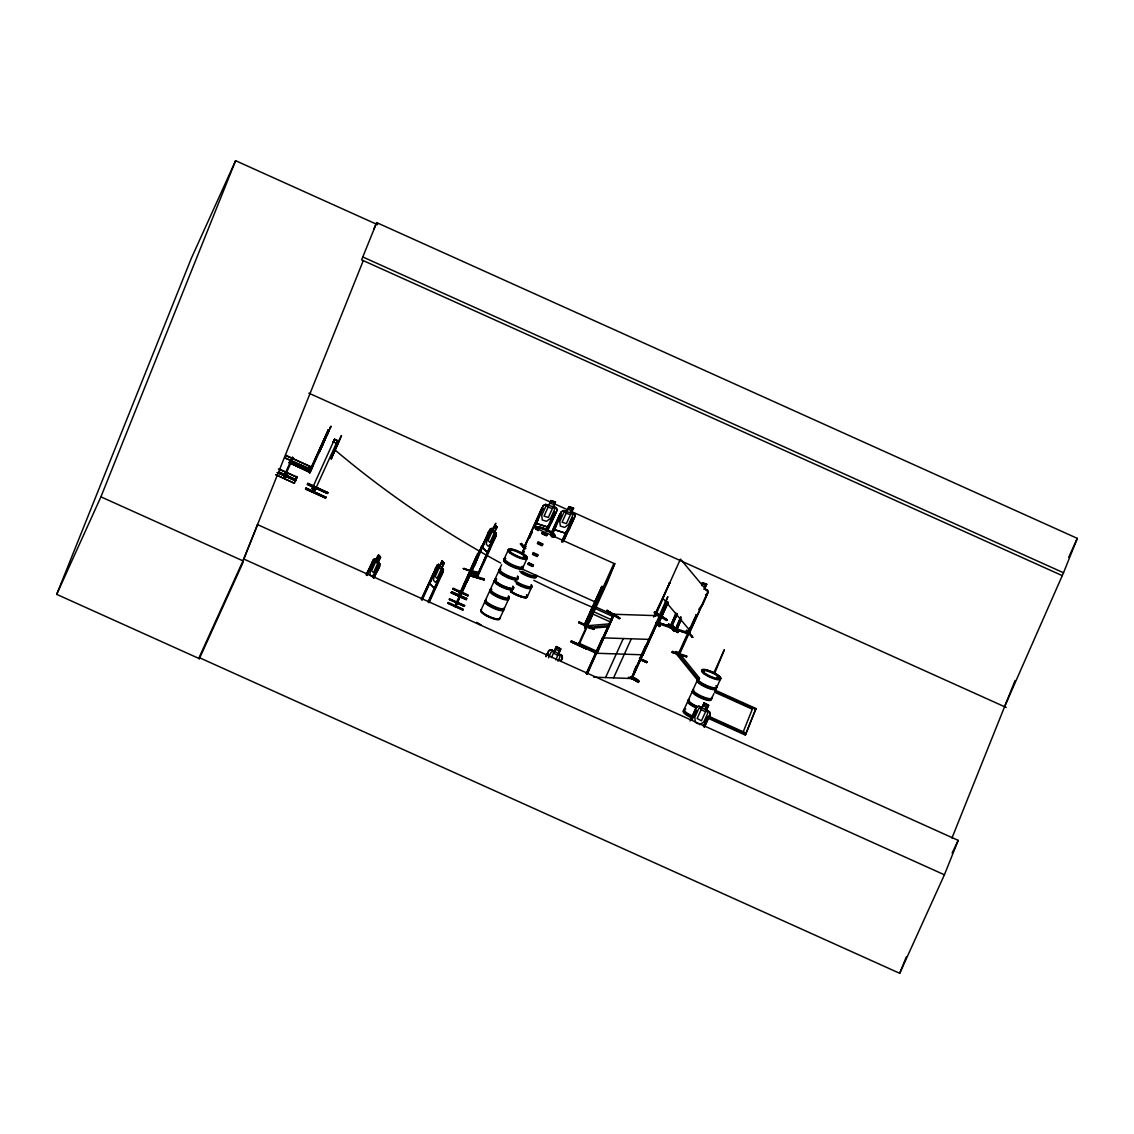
<?xml version="1.0" encoding="UTF-8"?>
<svg xmlns="http://www.w3.org/2000/svg" width="1134" height="1134" viewBox="0 0 1134 1134"><rect width="100%" height="100%" fill="white"/><g stroke="black" fill="none" stroke-linecap="round" stroke-linejoin="round"><path stroke-width="1.5" d="M587.129 625.089C582.323 623.289 587.922 623.898 585.002 627.952L585.839 628.321L586.604 624.31M290.106 463.14L290.715 462.417L290.417 463.395M291.622 460.064L292.104 459.355M291.679 459.809L291.835 459.341M308.845 471.021L308.831 470.865M309.908 467.662L309.951 467.506M668.777 623.998L674.617 631.213L670.208 626.081M674.021 630.873L668.351 624.706L668.72 623.898M686.651 630.773L692.676 637.322L686.779 630.008L686.41 630.816L692.676 637.322L686.41 630.816M496.196 535.659L496.168 533.221L496.196 535.659L477.187 577.631L476.578 576.979M374.433 577.078L379.55 565.809L379.578 563.555M374.007 578.127C374.248 573.365 383.533 565.937 378.302 561.982L378.6 564.775L372.973 577.404M443.139 569.339L443.025 571.593L434.492 588.589L437.285 584.464M429.091 602.636L443.266 571.649L443.394 569.254L441.863 567.765M470.964 569.608L471.716 570.289M537.587 518.436C538.948 520.478 531.081 534.95 543.328 505.608L545.567 504.361L548.728 505.353M554.809 529.805L555.49 524.518L561.387 511.717L563.641 510.47L566.787 511.462L568.899 506.6L573.591 508.131C567.397 515.573 574.91 511.108 575.207 516.013L569.424 528.968L565.668 533.235L554.809 529.805L565.668 533.235M554.994 529.677L555.717 524.603L561.514 511.831L563.626 510.654L574.272 514.014L575.08 516.098M619.802 618.115L607.044 610.432L619.802 618.115L619.405 618.937L607.144 611.269L607.526 610.461M619.66 618.243L607.044 610.432M631.383 678.146L638.088 682.2C640.299 678.968 627.385 674.602 632.063 678.571L666.948 601.488M484.147 579.828L470.369 575.874L483.906 579.587L484.175 578.85L470.383 574.697M672.235 652.234L672.505 651.483L672.405 652.589L686.439 656.643M482.829 547.524L484.02 542.08L482.56 547.58L487.563 552.641L490.356 548.516M367.87 572.415L367.147 575.094L367.785 572.372M434.634 588.631L429.743 583.599L437.058 565.214L438.688 564.321L439.85 565.639M431.359 578.156L429.743 583.599M470.185 574.116L466.91 582.111L467.775 579.091M471.12 572.599L471.517 571.479M475.189 563.641L476.308 560.933M475.614 562.889L478.406 555.858L477.797 557.843M477.074 559.445L477.315 558.722M477.924 557.177L478.406 555.858M456.775 602.253C452.707 613.65 458.164 599.985 455.131 606.449L490.058 529.38L491.476 528.487M457.087 603.175L455.655 606.69L489.179 532.782L488.612 532.2L459.1 596.101L460.035 594.429M457.3 602.494L456.251 605.315L455.641 604.932M457.753 601.828L456.832 601.743M474.536 564.463L474.777 564.845M462.998 609.808L447.845 603.231L462.856 610.163L463.282 609.185L448.213 602.423L447.817 603.345M464.26 606.364L464.628 605.556L449.305 599.319L464.26 606.364L449.262 599.404M524.291 551.422L522.93 550.812L524.291 551.422L522.831 554.682M570.997 641.745L585.98 648.733L586.406 647.755L571.352 640.993L571.026 641.702L585.966 648.761L570.983 641.801M578.666 622.623L593.72 629.384L578.666 622.623L579.035 621.815L594.088 628.576L593.72 629.384M585.002 627.952L586.306 624.607L585.328 626.096C581.373 623.998 587.922 627.286 585.796 626.251M586.59 626.266L614.883 563.456L607.229 582.564L578.765 645.303L578.127 644.962L596.073 605.698M579.672 643.545C577.645 642.964 581.402 644.296 578.921 645.331M603.231 587.001L601.87 586.391L584.18 625.557M603.614 586.916L585.782 626.294M631.128 678.231L632.007 678.26M640.852 659.988L646.678 662.596L640.724 659.69M322.099 445.421L324.934 439.113M199.697 657.819L199.215 659.038L243.087 562.351M322.68 443.961L327.272 434.01L325.515 437.809M199.116 657.564L899.716 973.312L944.409 874.796L958.202 840.379L257.602 524.631L243.81 559.048L198.748 658.386L56.7 594.358L191.377 258.198L235.603 160.688L377.65 224.716M56.7 594.358L100.926 496.848L235.603 160.688M1062.232 575.618L361.618 259.87L376.701 222.618L1077.3 538.366L1063.522 572.769L1004.582 706.723M363.277 260.607L242.988 560.876L100.926 496.848M309.922 472.566L289.227 462.644L309.313 471.687M309.625 470.993L289.581 461.878L310.447 471.574M284.747 476.365L283.982 475.997M286.477 472.552L284.662 476.776L283.826 476.408M292.459 457.314L293.21 457.895L292.459 457.314L283.741 476.606L284.577 476.975L293.153 457.853M292.997 458.249L292.303 457.711L293.139 458.093M284.861 478.746L287.313 472.921L286.207 475.359M276.951 472.538L295.506 480.844L297.207 476.663L294.401 483.282L275.902 474.848M294.401 483.282L275.959 474.678M307.512 471.234L309.483 466.868L311.155 467.619M309.355 467.165L311.056 467.874M309.284 472.283L310.73 468.413L311.567 468.781L309.922 472.779L309.086 472.41L327.131 432.904L328.676 431.359M311.836 465.975L312.672 466.343L312.048 465.62M310.773 468.796L311.34 469.49L284.648 457.697M311.396 467.109L285.754 455.258M311.226 469.093L328.293 429.8L309.242 471.999M328.293 429.8L329.073 430.396L319.193 452.494L320.199 449.532M319.193 452.494L320.355 449.603M323.445 443.011L323.885 441.906M328.52 431.289L328.917 430.084M305.528 489.023L325.6 498.067L305.556 488.952L305.967 488.003L325.954 497.302M307.357 484.445L327.442 493.488L307.385 484.374L307.81 483.438L327.783 492.723L307.81 483.438M330.249 427.575L330.944 426.356L330.136 428.255M312.148 488.414L315.295 489.831L312.148 488.414L313.253 485.976M312.389 488.144L334.502 439.382L337.436 440.701L336.302 443.507L333.297 441.75M313.664 488.031L312.133 491.759L312.488 490.965M314.501 488.414L312.97 492.142L313.338 491.32M337.45 440.97L334.459 439.212L337.592 440.63L315.323 489.463M316.4 487.393L315.295 489.831M341.547 435.739L331.27 458.816L341.235 435.598M331.27 458.816L332.39 455.088M451.233 592.784L466.287 599.574L451.233 592.784L451.686 591.778L466.74 598.568L451.658 591.82M452.749 589L453.118 588.192L468.172 594.981L467.803 595.789L452.749 589L467.874 595.634M460.645 592.586L458.575 595.86L476.422 556.496M459.936 594.67L459.1 594.344L459.894 594.315M459.936 592.302L460.574 592.586M460.376 591.154L461.226 591.197M470.454 571.479L473.884 563.541M472.424 566.972L479.554 551.308M477.697 553.321L460.461 592.94M474.707 561.982L475.146 560.891M479.767 550.259L480.334 549.38L479.512 550.685M479.172 552.258L480.32 549.551M481.511 546.56L482.205 545.341L481.383 547.24M467.803 595.789L452.863 588.73M590.034 612.785L591.962 607.952M595.761 653.056L578.51 645.274L578.794 644.58M596.597 651.143L579.346 643.361L579.063 644.055L596.314 651.837M589.538 621.56L597.193 602.452M642.482 654.772L646.309 645.218M593.635 677.14L631.865 678.543L660.413 615.705L667.827 596.668L659.336 615.393M743.238 731.813L752.806 707.928L752.253 709.147M707.687 718.091L745.321 735.045L755.457 709.771M715.228 690.181L756.009 708.552L745.874 733.826L708.24 716.872M951.965 838.04L1015.086 680.499M899.716 973.312L906.293 956.926M571.338 640.993L586.406 647.755M639.08 681.605L628.378 677.239M475.911 562.053L466.74 582.04M451.275 592.699L466.301 599.532L466.74 598.568M499.385 618.469A10.277 2.396 24.4 0 1 489.208 617.194L489.364 616.839A10.319 2.41 24.4 0 1 481.426 609.894M503.17 586.406L503.283 586.165A10.319 2.41 24.4 0 1 496.494 579.105M474.763 564.86L475.685 562.747M328.931 430.863L328.421 431.785M327.272 434.634L330.306 427.461M478.534 553.619L481.567 546.432M471.716 570.884L469.377 576.441L470.922 573.209M474.055 563.371L471.39 568.644M327.669 432.975L325.104 438.66M470.029 574.031L467.888 579.29M324.126 441.324L321.716 446.853L323.218 443.592M475.387 560.295L472.963 565.823L474.466 562.577M322.623 444.571L320.128 449.659L322.765 444.485M476.705 560.182L475.997 561.33M373.781 229.04L376.701 222.618M256.766 526.459L257.602 524.631M289.127 462.885L289.581 461.878M278.567 473.062L295.549 480.717L296.782 476.464M295.861 479.625L278.879 471.971L295.832 479.696L297.207 476.663M330.944 426.356L309.922 472.779L309.185 472.354M333.169 442.104L334.459 439.212M330.958 458.675L339.803 439.17M327.442 493.488L327.882 492.482M325.6 498.067L326.053 497.061M366.084 574.782L372.221 562.436L372.774 563.017L367.118 575.505M366.566 574.924L373.483 559.431L375.071 558.722M366.636 575.363L373.639 559.487M378.302 561.982L380.627 557.233C376.786 551.096 377.976 561.061 373.525 559.572M374.532 573.733L371.782 576.511L369.897 574.541L370.62 569.637L374.688 560.678L376.417 560.139L378.6 555.107M376.417 560.139L378.6 555.334M378.161 562.067L380.471 557.177L378.458 555.065M374.163 575.987C375.113 572.868 378.203 567.539 377.707 568.177M373.54 577.986L377.778 568.616M421.153 599.276L435.796 568.219L436.349 568.8L422.202 600.014M421.635 599.418L437.214 565.256M421.72 599.858L435.867 568.658L435.314 568.077M439.836 565.88L442.019 560.848L444.06 563.102M441.736 567.851L444.202 563.017L442.019 567.808M428.057 601.899L440.8 573.818L441.835 574.541L440.8 573.818M428.539 602.041L441.268 573.96M428.609 602.48L441.353 574.399M477.485 573.109L463.381 568.658L477.485 573.109L477.783 572.316M463.778 568.772L477.853 572.287M463.735 569.027L464.104 568.205M460.376 592.912L479.725 550.656M475.16 561.84L456.194 603.175L456.832 603.501L475.869 561.146M476.578 558.722L490.016 529.238C492.921 532.427 499.839 513.9 492.695 529.861M494.878 524.829L497.089 527.012L494.622 531.86L495.076 534.568L491.008 543.526L488.244 546.29L486.316 544.306L487.025 539.401L491.093 530.443L492.851 529.904M497.089 527.012L494.764 531.761L496.323 533.264M493.715 537.828L494.764 538.565L493.715 537.828L476.578 577.008M476.436 576.908C478.137 573.18 474.239 577.461 477.074 577.518M494.282 538.423L476.563 577.447L494.197 537.97M495.955 535.602L487.563 552.641M484.147 578.794L484.119 579.956L470.015 575.519M480.887 610.333L484.828 601.7M485.621 599.9L489.69 590.942M490.512 589.127L494.424 580.495M494.807 579.658L498.733 571.04M499.541 569.225L501.597 564.746M504.417 558.452L508.344 549.82M524.9 548.828L520.407 543.909L521.186 544.15C521.087 541.811 522.547 547.679 524.475 547.665M525.722 546.12L524.489 545.723L524.007 547.198M534.638 527.551L542.945 508.613L541.669 508.216L524.092 547.424L543.257 505.537M521.47 554.058L533.632 527.239L613.933 563.428L585.697 626.067M529.493 538.253L532.328 532.016M534.454 527.338L537.984 519.528M548.743 505.495L550.841 500.491L555.532 502.022L553.123 506.926L554.71 509.265L550.642 518.21L546.588 521.328L542.279 519.967L541.712 515.389L545.766 506.43L548.813 505.566L550.982 500.76M499.669 618.795L503.595 610.163M504.389 608.348L508.457 599.39M523.185 566.915L527.126 558.282M553.066 506.855L555.235 502.064L550.926 500.704M545.709 530.896L547.835 526.204M546.602 529.55L554.2 512.171M546.985 531.293L555.66 512.795L554.384 512.384M547.169 531.506L557.148 509.903L556.142 507.834M553.349 506.813L556.284 507.692L557.205 509.974L551.365 522.859L547.609 527.126L536.694 523.639M551.237 533.037L559.728 514.312L561.188 514.935L552.697 533.66M551.436 533.249L561.387 511.717M552.513 533.434L556.057 525.637M527.282 596.824L531.208 588.177M561.642 541.669L566.603 530.755M561.84 541.896L572.259 518.281M562.918 542.08L572.826 520.237M563.811 540.734L575.023 516.027M545.865 656.586L547.495 653.425M546.078 656.543L548.828 650.477L551.209 649.654L554.299 651.341M546.716 655.438L548.955 650.632L551.195 649.853M548.516 657.833L551.223 651.866L554.228 651.511L556.27 646.479L560.891 648.946L558.708 653.737M551.478 657.578L556.411 646.706L560.664 649.017L555.731 659.903M558.013 661.136L560.04 656.657L558.481 653.822M560.791 661.122L562.308 657.918L561.755 655.452L551.209 649.654M560.961 661.165L562.492 657.933L561.812 655.438L558.566 653.666M583.982 625.444L601.87 586.391M578.212 644.991L578.864 643.247M578.51 645.274L579.346 643.361M587.114 626.946L589.694 628.434L590.247 627.215L609.596 625.557M586.179 673.695L602.508 637.677L603.288 637.705L587.384 673.979M586.519 673.738L613.508 614.075C614.203 614.529 612.672 616.641 613.692 615.606M586.604 673.95L613.692 614.245L660.47 615.79M586.958 673.709L590.502 665.885M591.934 662.752L614.288 614.132L597.079 653.453L595.846 653.156L597.079 653.453M596.654 653.198L614.344 614.189M614.047 614.458L614.798 614.529L614.16 615.96L613.324 615.89M605.584 677.537L623.275 638.541M613.622 677.806L631.312 638.796M667.26 619.688L666.395 620.482L654.134 612.828L654.502 612.006L667.175 619.802M654.97 612.062L666.778 619.816M653.581 617.094L669.698 582.805L655.254 616.244M654.757 616.074L680.457 559.105L707.843 591.835L679.408 654.545M631.44 678.189C630.221 679.11 630.887 675.864 632.106 677.126M634.303 670.52L636.429 665.828M639.987 657.989L645.671 645.473M660.328 615.705L659.492 615.606L631.156 678.472L632.12 678.501M631.312 678.501L649.286 639.222M631.468 678.557L660.272 615.649M643.063 654.97L641.83 654.672L643.063 654.97L667.146 601.7M657.082 623.487L658.06 622.197L659.293 622.566L656.912 623.261M660.101 617.392L660.881 616.017L659.86 615.932M658.457 623.771L667.515 603.444M668.408 602.097L658.415 623.955L659.293 622.566M656.062 623.062L658.797 623.941L659.138 623.119M656.685 621.985L660.101 625.699L659.733 626.507L656.87 623.686M646.678 662.596L647.046 661.788L639.519 658.386L647.046 661.788M671.824 626.521L670.591 626.152C669.301 630.15 669.273 623.898 671.64 626.308M675.949 613.239L669.939 627.584M669.769 627.499L676.133 613.451M671.64 626.039L670.676 627.598L669.443 627.215M657.167 623.331L671.03 627.896L677.211 613.636M671.03 627.896L677.409 613.863M677.026 632.333C675.425 630.986 666.721 617.775 678.16 631.808L677.012 632.375L671.441 626.209M672.675 625.557L671.526 626.124M676.53 629.88C678.529 628.42 675.212 627.003 675.127 629.413L689.061 633.835M680.769 616.953L675.155 629.597L676.119 628.307L677.126 628.647M675.467 629.724L680.953 617.165M676.714 630.093L680.627 620.468M676.573 630.05L681.52 619.121M701.79 585.626L702.527 584.024L705.291 584.903L704.568 586.505M699.324 677.919L678.784 652.532L676.006 651.625L675.453 652.844L698.161 680.896M704.483 589.028L706.652 584.237L704.257 589.141L707.332 590.119L708.155 592.203L702.485 605.074L698.742 609.341M678.855 652.745L680.159 653.184L679.663 652.574M708.098 592.132L689.004 634.019L689.628 632.361L687.487 633.339L690.464 627.145M696.134 614.826L697.098 615.535L696.134 614.826L678.997 652.419L678.968 654.446L679.521 652.504M696.63 614.982L678.883 654.403M689.897 632.63L688.976 633.991M691.896 637.067L692.335 636.302M686.68 655.991L686.609 657.153M684.029 709.601L687.941 700.954M688.324 700.117L692.264 691.499M693.058 689.685L697.126 680.726M690.067 720.941L696.389 706.95L698.856 706.099L709.629 711.84L710.253 714.349L704.427 727.22M690.776 719.877L696.574 707.077L698.842 706.298L701.861 707.956L704.03 702.896L708.651 705.362L706.468 710.153M692.052 720.047L696.489 710.635L695.029 710.012L696.489 710.635M713.768 673.1L724.371 649.697L714.604 673.483M704.101 703.137L701.932 707.942L698.884 708.311L694.83 717.269L695.397 722.33L698.275 723.861M699.721 724.626L703.775 722.018L707.829 713.073L706.241 710.238L708.424 705.433M711.826 698.133L713.881 693.668M716.702 687.374L720.643 678.756M703.307 726.044L707.744 716.631L709.019 717.312L707.744 716.631M704.285 727.107L710.139 714.321M755.173 710.465L756.009 708.552M745.321 735.045L746.158 733.131L708.509 716.164M1068.696 557.318L1077.3 538.366M958.202 840.379L952.106 853.108M319.023 452.423L321.205 448.086M470.284 571.408L472.495 567M696.687 706.907L696.659 706.95A10.277 2.396 24.4 0 1 688.735 700.061A10.277 2.396 24.4 0 0 696.63 707.021L696.8 706.624A10.319 2.41 24.4 0 1 688.848 699.706M324.551 439.921L322.708 443.904M449.56 598.795L464.614 605.556M578.765 622.339L593.833 629.101M328.903 430.325L328.463 431.671M479.441 551.351L479.937 550.33M475.826 561.259L476.663 559.955M667.203 619.774L654.502 612.006M477.485 572.911L463.381 568.658M659.492 615.606L660.172 616.031M658.755 617.052L660.144 617.477L659.223 617.364M551.152 522.717L547.58 526.941L536.878 523.511M565.611 533.164L569.424 528.968M700.458 607.002L702.286 604.932M678.033 631.836L672.547 625.585M536.651 528.954L538.111 529.45L537.062 528.699M509.265 550.543L510.215 551.11L509.194 551.053M551.11 534.922L552.045 535.262M523.497 556.907L523.993 557.758M524.376 557.134L523.724 556.822L524.702 557.361M551.989 535.489L551.195 535.149L552.655 535.815M523.582 557.134L525.255 558.098M552.343 535.291L553.264 535.702M525.708 557.786L524.673 558.084M525.099 558.212L525.836 557.971M553.449 535.985L551.634 535.943M703.406 671.073L703.973 671.739L702.797 671.002M703.264 671.668L703.704 671.385M716.844 677.381L717.723 678.345M717.383 677.409L719.495 678.77L717.68 677.721M717.113 677.678L719.084 677.976M718.191 678.543L719.14 678.515L718.602 677.905M719.48 678.671L718.417 678.628M437.1 565.356L438.645 564.505M543.384 505.651L545.567 504.545M579.517 643.843L578.765 643.545M631.723 676.757L632.8 677.126L631.893 677.083M459.823 594.655L459.1 594.344M708.594 705.376L703.959 702.91M548.544 654.148L547.283 653.467M559.813 660.144L560.862 660.881M470.426 571.111L476.45 577.334M477.031 575.888L477.839 576.214L477.216 575.59M536.51 528.671L537.488 528.642M553.179 536.127L552.286 536.113M553.009 535.645L553.605 536.439L552.712 536.226M510.498 551.237L509.506 550.401L510.343 550.642M523.823 557.644L523.341 557.021L524.432 557.248M608.774 623.927L587.667 625.727L590.247 627.215M589.694 628.434L609.043 626.776M680.046 653.113L679.351 652.844M456.463 602.863L457.087 601.488M603.727 637.96L602.508 637.677M638.088 682.2L631.369 677.735M602.792 637.861L649.569 639.406M596.002 653.241L642.78 654.8M688.14 631.893L689.628 632.574M536.779 528.813L537.658 529.195M716.858 677.48L717.95 677.707M460.645 590.899L461.311 591.239M459.369 594.074L458.505 595.818L460.843 591.891M553.08 536.269L550.855 535.007M524.092 556.78L525.099 557.163M525.141 558.382L525.949 558.098L523.809 557.446M703.037 671.356L703.505 671.583M718.984 678.926L717.538 678.387M489.179 532.782L488.13 532.059M476.89 575.888L471.531 570.7L477.301 576.072M438.688 564.321L443.295 569.381M372.774 563.017L371.739 562.294M573.365 508.23L568.984 506.799L566.872 511.675L563.839 512.54L559.771 521.498L560.338 526.063L564.661 527.423L568.715 524.319L572.769 515.36L571.182 513.036L573.591 508.131M545.511 504.474L556.284 507.692M543.129 508.826L541.669 508.216M572.457 518.493L573.535 518.677M704.186 589.07L707.418 589.907L708.282 592.118M705.518 594.599L706.595 594.783M524.659 545.964L525.992 546.432M657.805 621.914L659.109 622.353M669.882 626.223L658.925 622.75L670.081 626.436M688.14 632.545L677.182 629.072M675.297 629.639L689.103 634.005M670.166 583.358L669.202 582.635M672.49 651.426L686.694 656.005M672.122 652.248L686.424 656.799M552.782 535.73L551.904 535.276M525.17 557.715L524.149 557.262M718.545 678.501L717.652 678.217M552.187 534.936L552.953 535.319M552.386 535.971L550.869 535.106M718.446 678.089L717.255 677.352L717.524 678.217M471.064 571.72L470.851 571.139M630.32 676.913C643.006 681.08 641.759 684.497 630.036 677.537M362.908 257.021L1063.522 572.769M308.859 393.172L550.982 502.291M554.214 503.751L567.128 509.563M570.359 511.023L1006.227 707.46M327.981 433.131L326.89 435.144M285.655 455.499L311.425 467.052M310.518 468.824L311.552 469.136M284.606 457.824L310.319 469.49M289.213 462.686L310.05 472.226M520.761 568.403L596.243 602.423M613.707 615.067L592.983 605.726L591.041 610.546L611.779 619.887M613.125 616.598L592.402 607.257A639.434 396.999 27 0 1 533.831 580.324M280.027 469.405L296.98 477.145M278.383 468.952L296.938 477.258M307.782 483.495L327.811 492.68M591.622 613.508L610.758 622.127M283.897 476.195L284.733 476.578M305.939 488.074L325.968 497.259M714.944 690.875L755.726 709.246M716.234 692.094L725.647 696.347M728.793 697.75L750.751 707.659M714.392 692.094L752.04 709.062M583.5 646.706L588.206 648.818M591.338 650.236L596.045 652.362M709.53 718.091L739.325 731.529M243.81 559.048L944.409 874.796M471.574 570.189L471.772 569.892M706.184 710.253L709.416 711.982L710.082 714.335M553.505 653.099L557.758 655.424M460.432 591.211L459.865 592.643M631.61 677.196L638.485 681.449M510.073 551.209L509.322 550.784M494.878 525.07L496.947 527.097M491.32 528.444L496.21 533.391M482.687 547.481L487.577 552.428M470.908 571.196L475.217 575.647M442.175 560.891L444.202 563.017M443.904 563.059L442.019 561.075L439.992 565.923L438.263 566.461L434.194 575.42L433.457 580.31L435.357 582.295L438.107 579.517L442.161 570.558L441.877 567.893M429.857 583.5L434.662 588.418M374.929 558.679L379.72 563.598M672.164 626.209L677.792 632.616M671.541 626.081L677.126 632.29M668.351 624.706L673.837 630.958M656.288 622.594L659.733 626.507M655.665 622.509L658.953 626.266M521.427 543.37L525.935 548.332M521.03 543.994L524.475 547.906M520.421 543.866L524.787 548.899M662.752 598.1L690.152 630.844M678.231 653.751L680.386 656.43M676.006 651.625L698.714 679.677M500.689 563.045A639.434 396.999 27 0 1 335.125 450.07M537.289 556.525A10.305 2.41 24.4 0 1 532.427 554.342M537.601 555.943A10.447 2.438 24.4 0 1 532.668 553.732M551.521 536.24A10.277 2.396 24.4 0 0 552.782 533.079A10.277 2.396 24.4 0 0 539.529 527.112A10.305 2.41 24.4 0 0 538.225 530.315A10.277 2.396 24.4 0 1 539.529 527.112A10.305 2.41 24.4 0 1 552.782 533.136A10.305 2.41 24.4 0 1 551.507 536.297M533.476 564.916A10.234 2.396 24.4 0 1 528.642 562.733M546.659 535.843A10.234 2.396 24.4 0 1 541.825 533.66M535.858 529.11A10.234 2.396 24.4 0 1 544.774 529.847A10.234 2.396 24.4 0 1 554.441 536.807M533.363 565.2A10.319 2.41 24.4 0 1 528.501 563.003M538.055 530.655A10.319 2.41 24.4 0 1 539.33 527.494A10.319 2.41 24.4 0 1 552.641 533.49A10.319 2.41 24.4 0 1 551.365 536.651M546.914 535.333A10.319 2.41 24.4 0 1 542.052 533.136M542.477 545.185A10.447 2.438 24.4 0 1 537.559 542.973M538.111 554.724A10.305 2.41 24.4 0 1 533.249 552.527M542.18 545.766A10.305 2.41 24.4 0 1 537.318 543.583M537.856 555.391A10.447 2.438 24.4 0 1 532.923 553.179M542.732 544.632A10.447 2.438 24.4 0 1 537.799 542.406M542.988 543.966A10.305 2.41 24.4 0 1 538.126 541.769M531.18 588.177A10.277 2.396 24.4 0 1 516.353 583.769M531.534 586.888A10.447 2.438 24.4 0 1 527.168 587.738A10.447 2.438 24.4 0 1 516.551 583.145M526.559 594.896A10.277 2.396 24.4 0 1 523.993 596.923A10.277 2.396 24.4 0 1 512.54 592.175M532.753 566.518A10.234 2.396 24.4 0 1 527.92 564.335M526.488 595.137A10.319 2.41 24.4 0 1 522.916 596.952A10.319 2.41 24.4 0 1 510.612 591.168M535.673 575.151A10.447 2.438 24.4 0 1 532.059 576.979A10.447 2.438 24.4 0 1 519.599 571.125M531.208 584.69A10.305 2.41 24.4 0 1 528.642 586.717A10.305 2.41 24.4 0 1 517.161 581.969M535.999 576.696A10.305 2.41 24.4 0 1 531.704 577.532A10.305 2.41 24.4 0 1 521.229 573.01M531.052 585.357A10.447 2.438 24.4 0 1 527.423 587.185A10.447 2.438 24.4 0 1 514.978 581.331M536.666 575.562A10.447 2.438 24.4 0 1 532.314 576.412A10.447 2.438 24.4 0 1 521.683 571.819M536.892 575.604A10.277 2.396 24.4 0 1 522.051 571.196M533.008 566.008A10.319 2.41 24.4 0 1 528.132 563.811M710.919 699.224A10.277 2.396 24.4 0 1 699.522 697.382A10.277 2.396 24.4 0 1 693.965 690.946M711.358 698.657A10.447 2.438 24.4 0 1 701.01 697.353A10.447 2.438 24.4 0 1 692.959 690.365M706.383 709.374A10.277 2.396 24.4 0 0 706.836 708.211A10.277 2.396 24.4 0 1 706.34 709.445M707.106 707.63A10.277 2.396 24.4 0 1 705.49 708.892M696.928 706.354A10.277 2.396 24.4 0 1 689.004 699.465M707.035 707.899A10.319 2.41 24.4 0 1 705.405 709.175M716.234 687.884A10.447 2.438 24.4 0 1 704.653 686.013A10.447 2.438 24.4 0 1 699.012 679.479M711.755 697.424A10.305 2.41 24.4 0 1 701.563 696.148A10.305 2.41 24.4 0 1 693.611 689.245M715.1 687.502A10.305 2.41 24.4 0 1 706.851 687.728A10.305 2.41 24.4 0 1 697.679 680.287M711.599 698.105A10.447 2.438 24.4 0 1 701.266 696.8A10.447 2.438 24.4 0 1 693.214 689.812M716.49 687.332A10.447 2.438 24.4 0 1 704.909 685.46A10.447 2.438 24.4 0 1 699.253 678.926M715.894 685.701A10.277 2.396 24.4 0 1 706.439 685.39A10.277 2.396 24.4 0 1 699.664 678.373M691.981 717.269A10.447 2.438 24.4 0 1 683.93 710.281M691.712 717.865A10.305 2.41 24.4 0 1 684.922 710.848M692.236 716.716A10.447 2.438 24.4 0 1 684.171 709.714M692.534 716.05A10.277 2.396 24.4 0 1 685.758 709.048M696.205 707.956A10.277 2.396 24.4 0 1 689.429 700.954M705.66 708.268A10.277 2.396 24.4 0 1 705.915 710.38M696.446 707.432A10.319 2.41 24.4 0 1 688.48 700.514M705.943 707.744A10.319 2.41 24.4 0 1 706.198 709.856M517.402 578.765A10.277 2.396 24.4 0 1 507.224 577.489A10.277 2.396 24.4 0 1 499.286 570.6M517.827 578.184A10.447 2.438 24.4 0 1 507.493 576.894A10.447 2.438 24.4 0 1 499.428 569.906M513.305 587.795A10.277 2.396 24.4 0 1 501.908 585.952A10.277 2.396 24.4 0 1 496.338 579.517M512.866 586.207A10.277 2.396 24.4 0 1 503.411 585.895A10.277 2.396 24.4 0 1 496.635 578.893M512.795 586.448A10.319 2.41 24.4 0 1 503.298 586.136M521.98 566.461A10.447 2.438 24.4 0 1 512.37 566.135A10.447 2.438 24.4 0 1 505.481 559.019M517.515 576.001A10.305 2.41 24.4 0 1 509.265 576.228A10.305 2.41 24.4 0 1 500.094 568.786M522.292 568.006A10.305 2.41 24.4 0 1 512.1 566.731A10.305 2.41 24.4 0 1 504.148 559.827M517.345 576.667A10.447 2.438 24.4 0 1 507.734 576.341A10.447 2.438 24.4 0 1 500.859 569.225M522.958 566.872A10.447 2.438 24.4 0 1 511.391 565.001A10.447 2.438 24.4 0 1 505.736 558.467M523.1 566.192A10.277 2.396 24.4 0 1 512.922 564.916A10.277 2.396 24.4 0 1 504.984 558.027M503.482 609.44A10.277 2.396 24.4 0 1 493.304 608.164A10.277 2.396 24.4 0 1 485.38 601.275M503.921 608.859A10.447 2.438 24.4 0 1 493.573 607.569A10.447 2.438 24.4 0 1 485.522 600.581M489.208 617.194A10.277 2.396 24.4 0 1 481.284 610.305M499.669 617.832A10.277 2.396 24.4 0 1 489.491 616.57A10.277 2.396 24.4 0 1 481.567 609.681M512.866 588.759A10.277 2.396 24.4 0 1 502.688 587.483A10.277 2.396 24.4 0 1 494.75 580.608M499.598 618.087A10.319 2.41 24.4 0 1 489.378 616.811M508.797 598.1A10.447 2.438 24.4 0 1 497.216 596.229A10.447 2.438 24.4 0 1 491.575 589.694M504.318 607.64A10.305 2.41 24.4 0 1 494.126 606.364A10.305 2.41 24.4 0 1 486.174 599.461M507.663 597.717A10.305 2.41 24.4 0 1 499.414 597.944A10.305 2.41 24.4 0 1 490.242 590.502M504.162 608.306A10.447 2.438 24.4 0 1 493.829 607.016A10.447 2.438 24.4 0 1 485.777 600.014M508.316 596.569A10.447 2.438 24.4 0 1 498.705 596.257A10.447 2.438 24.4 0 1 491.816 589.141M508.457 595.903A10.277 2.396 24.4 0 1 500.236 596.13A10.277 2.396 24.4 0 1 491.079 588.702M337.039 441.877L338.201 442.515L337.039 441.877M337.223 441.466L338.386 442.104L337.223 441.466M479.072 552.031L478.123 554.143L479.072 552.031M375.694 561.741L371.626 570.7L373.525 572.67L377.579 563.711L375.694 561.741M378.572 556.496L377.849 558.098L379.054 559.36L379.791 557.758L378.572 556.496M439.269 567.524L435.201 576.483L437.086 578.453L441.154 569.495L439.269 567.524M442.147 562.28L441.424 563.867L442.629 565.143L443.351 563.541L442.147 562.28M492.113 531.506L488.059 540.464L489.987 542.449L494.041 533.504L492.113 531.506M495.005 526.261L494.282 527.863L495.515 529.139L496.238 527.551L495.005 526.261M548.076 507.167L544.022 516.126L548.332 517.487L552.4 508.528L548.076 507.167M551.393 501.809L550.67 503.411L553.449 504.29L554.172 502.688L551.393 501.809M566.149 513.277L562.081 522.221L566.405 523.596L570.459 514.638L566.149 513.277M569.452 507.919L568.729 509.52L571.508 510.385L572.231 508.797L569.452 507.919M556.808 647.925L556.085 649.527L558.821 651.001L559.544 649.413L556.808 647.925M701.209 709.544L697.141 718.488L701.45 720.799L705.518 711.84L701.209 709.544M704.512 704.356L703.789 705.943L706.567 707.432L707.29 705.83L704.512 704.356M476.549 622.481L480.873 624.99L476.549 622.481M706.595 584.166L701.974 582.706L706.652 584.237M528.331 563.371A10.305 2.41 24.4 0 0 533.193 565.568A10.263 2.396 24.4 0 1 528.316 563.428M542.236 532.739A10.277 2.396 24.4 0 0 547.084 534.922A10.305 2.41 24.4 0 1 542.208 532.796M521.654 596.98A10.305 2.41 24.4 0 0 527.041 596.441A10.277 2.396 24.4 0 1 521.64 596.994A10.277 2.396 24.4 0 1 510.47 591.537A10.305 2.41 24.4 0 0 521.654 596.98M704.171 672.703A10.277 2.396 24.4 0 0 720.26 678.77A10.277 2.396 24.4 0 0 709.87 670.874A10.277 2.396 24.4 0 0 704.171 672.703M703.76 673.639A10.277 2.396 24.4 0 0 719.835 679.705A10.277 2.396 24.4 0 0 709.445 671.796A10.277 2.396 24.4 0 0 703.76 673.639M703.973 673.1A10.319 2.41 24.4 0 0 720.118 679.195A10.319 2.41 24.4 0 0 709.686 671.257A10.319 2.41 24.4 0 0 703.973 673.1M510.654 552.244A10.277 2.396 24.4 0 0 526.729 558.311A10.277 2.396 24.4 0 0 516.353 550.401A10.277 2.396 24.4 0 0 510.654 552.244M510.229 553.179A10.277 2.396 24.4 0 0 526.318 559.246A10.277 2.396 24.4 0 0 515.927 551.337A10.277 2.396 24.4 0 0 510.229 553.179M510.442 552.641A10.319 2.41 24.4 0 0 526.587 558.722A10.319 2.41 24.4 0 0 516.168 550.798A10.319 2.41 24.4 0 0 510.442 552.641M501.724 586.349A10.319 2.41 24.4 0 0 513.149 588.206A10.319 2.41 24.4 0 1 501.696 586.391A10.319 2.41 24.4 0 1 496.111 579.928A10.319 2.41 24.4 0 0 501.724 586.349"/></g></svg>
